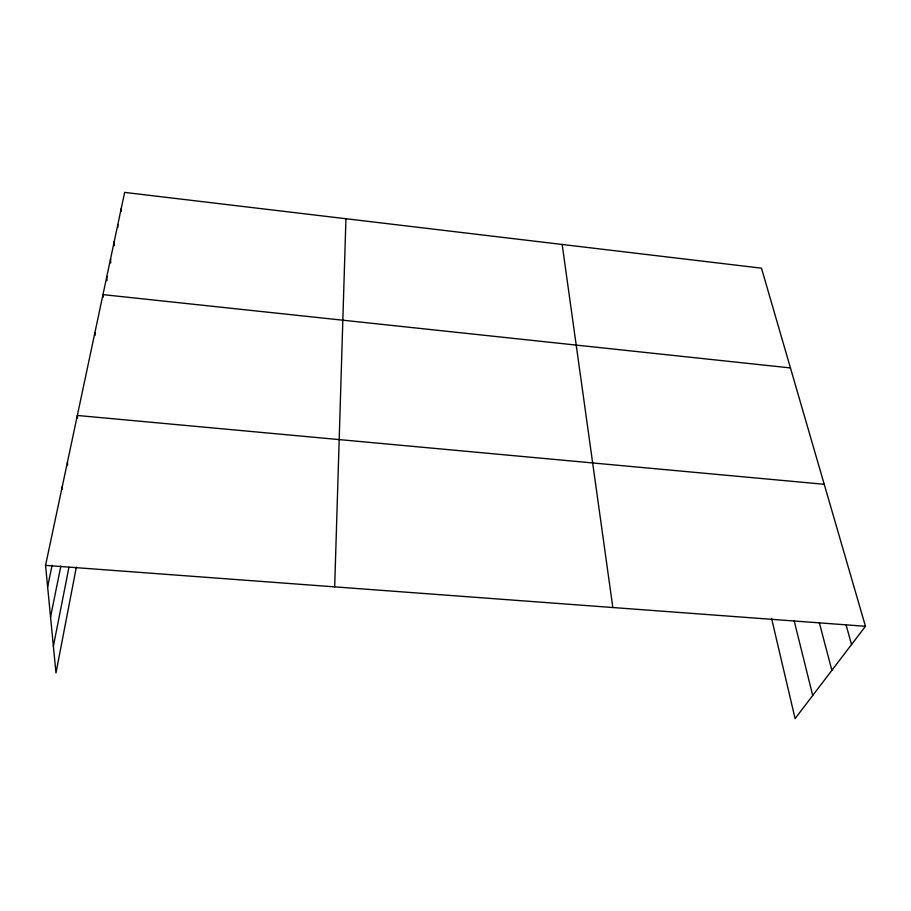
<?xml version="1.0" encoding="UTF-8"?>
<svg xmlns="http://www.w3.org/2000/svg" width="911" height="911" viewBox="0 0 911 911"><rect width="100%" height="100%" fill="white"/><g stroke="black" fill="none" stroke-linecap="round" stroke-linejoin="round"><path stroke-width="1.37" d="M334.679 586.866L345.941 218.731M76.353 567.097L55.97 672.933L45.55 565.389L124.648 192.403L761.482 268.176L865.45 626.29L795.098 718.597L771.56 618.387M53.385 646.218L68.951 567.246M50.549 616.998L60.866 566.038M47.623 586.809L52.098 565.287M45.55 565.389L865.45 626.29M824.216 484.288L77.344 415.462L77.503 418.251M790.441 367.93L102.966 294.617L103.057 297.441M845.989 624.57L851.546 644.532M819.274 622.486L831.868 670.348M794.21 620.96L812.703 695.492M562.167 244.455L612.83 607.523M62.233 486.725L62.438 489.48M67.425 462.207L67.619 464.974M94.915 332.583L95.029 335.407M106.826 276.409L106.951 280.656M110.584 258.701L110.686 262.949M114.239 241.461L114.331 245.708M117.804 224.675L117.849 227.511M121.265 208.323L121.311 211.158"/></g></svg>
